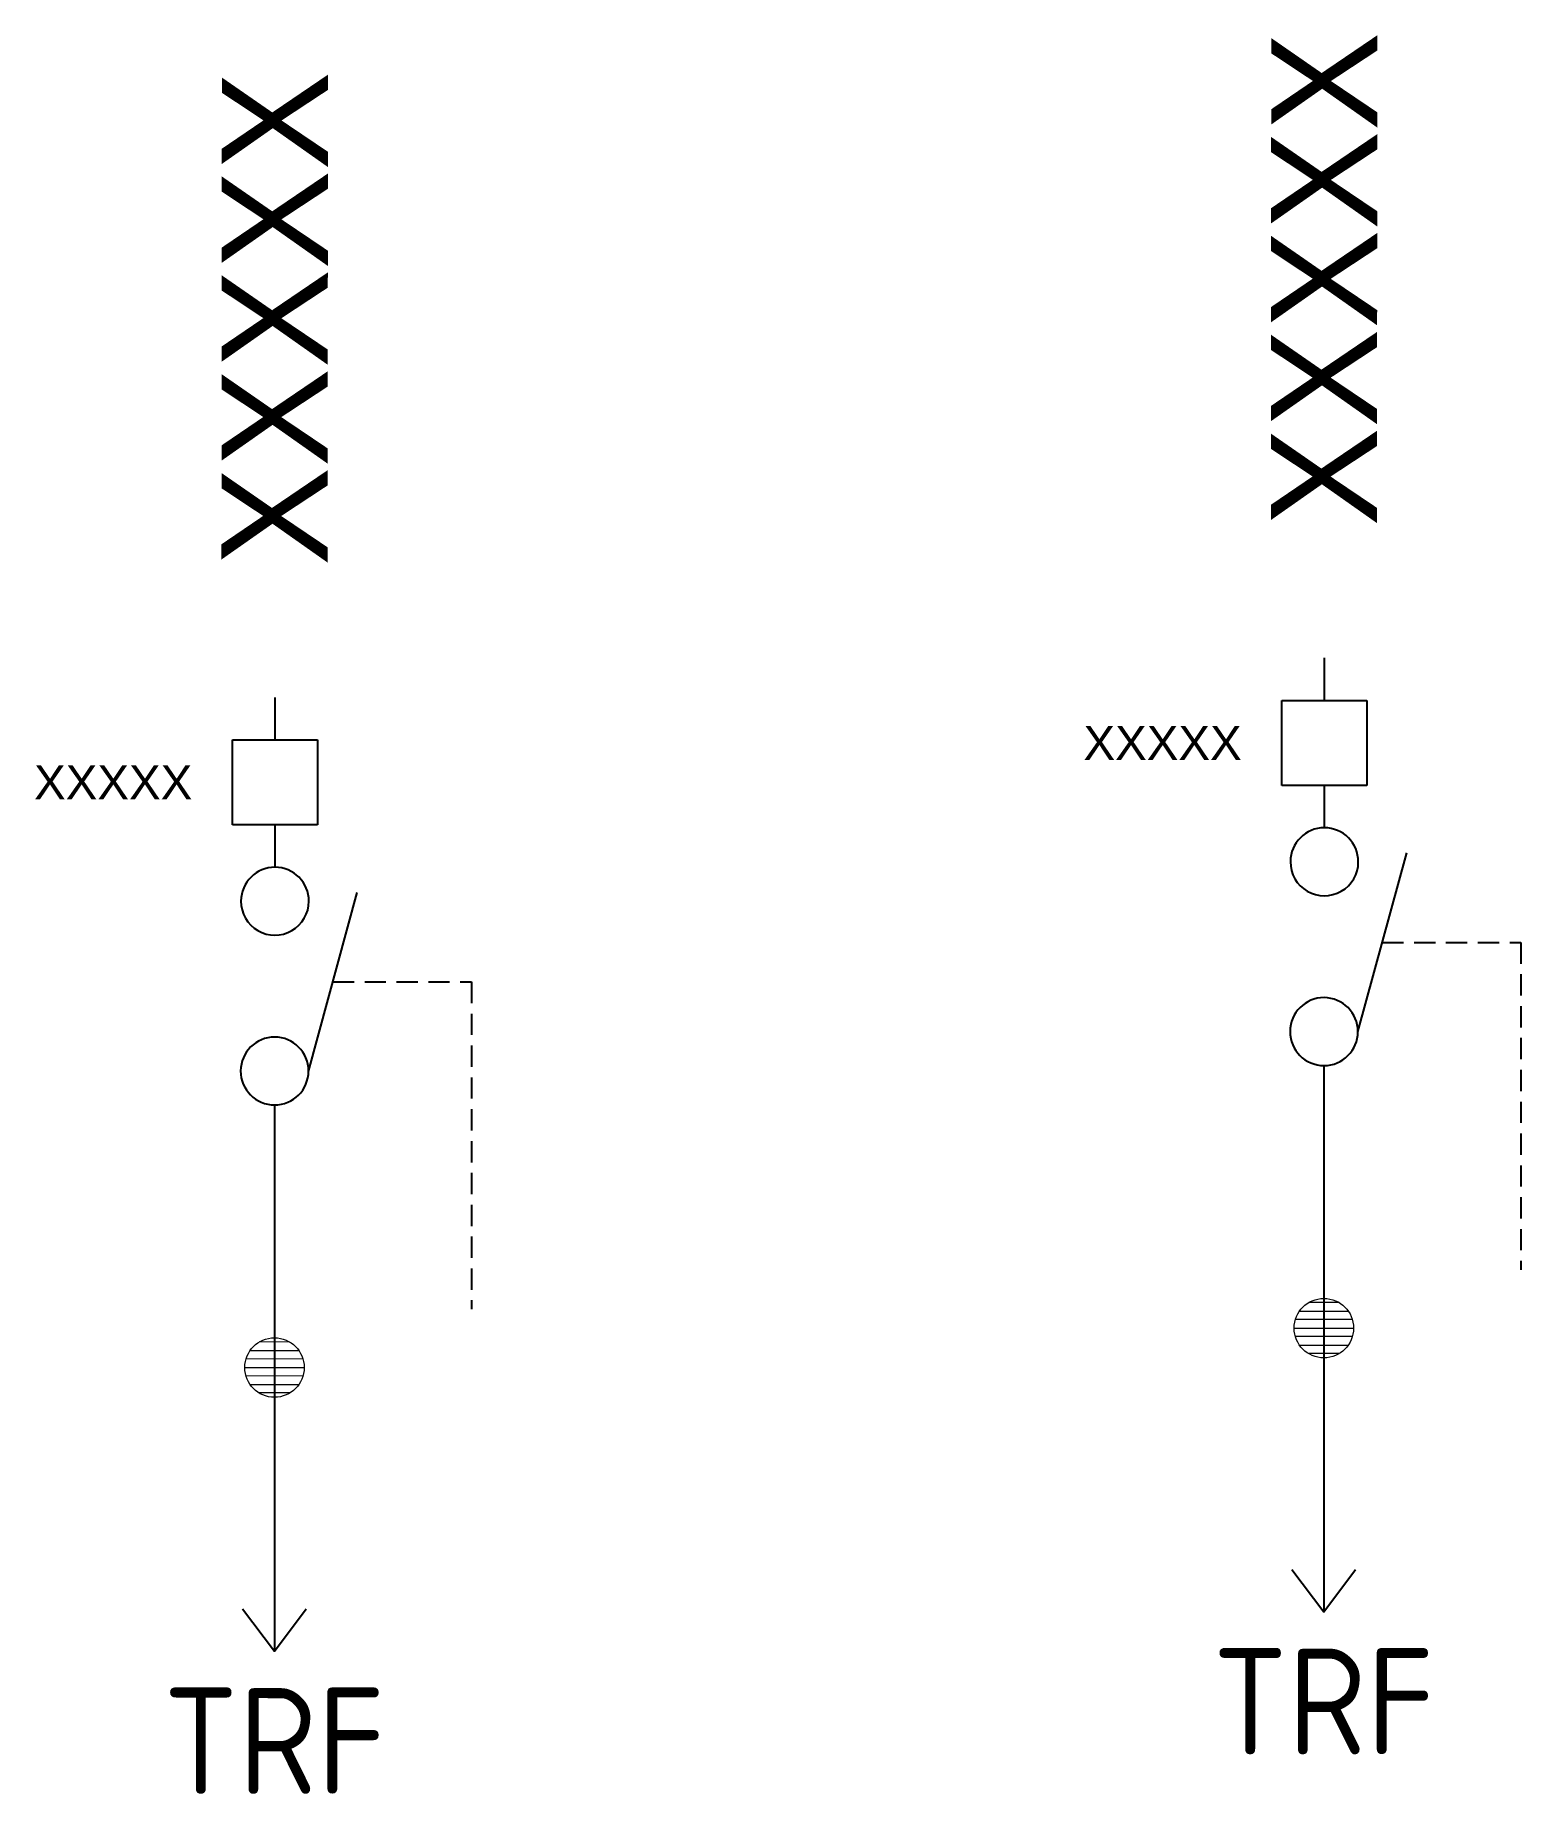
# Model space of a CAD drawing. Header units: metres. Extents: x 294087.5 to 294122.5, y 6261425.2 to 6261466.6.
import ezdxf
from ezdxf.enums import TextEntityAlignment as Align

# ---------------------------------------------------------------- set-up
doc = ezdxf.new("R2010")
doc.units = ezdxf.units.M
for name, pattern in [('A', [0]), ('CENTERX2', [4, 2.5, -0.5, 0.5, -0.5]), ('DASHED', [0.75, 0.5, -0.25])]:
    doc.linetypes.add(name, pattern=pattern)
doc.layers.get('0').update_dxf_attribs({"color": 6})
doc.layers.add('Equip_HV_NEW', color=2, linetype='Continuous')
doc.styles.add('IESYMBOL1', font='isocp.shx')
doc.styles.get("Standard").update_dxf_attribs({"font": 'arial.ttf'})
doc.styles.add('SWG_LABEL', font='arial.ttf')
doc.styles.add('SWITCH_LABEL', font='arial.ttf', dxfattribs={"height": 2.5})

# ---------------------------------------------------------------- blocks, each defined once
blk = doc.blocks.new('SWG_SIE_NOES_NEW1')
for p, q in [((7.008, 0.801), (2.793, 1.949)), ((13.8, 0), (20.668, -0.004))]:
    blk.add_line(p, q)
at = {"linetype": 'A', "lineweight": 0}
for p, q in [((13.583, -0.573), (13.585, 0.573)), ((13.785, 0.67), (13.783, -0.671)), ((13.983, -0.701), (13.985, 0.699)), ((14.185, 0.67), (14.183, -0.672)), ((14.383, -0.577), (14.385, 0.575)), ((13.384, 0.358), (13.383, -0.357)), ((14.584, 0.362), (14.583, -0.365))]:
    blk.add_line(p, q, dxfattribs=at)
at = {"linetype": 'DASHED'}
blk.add_lwpolyline([(4.901, 1.375), (4.901, 4.638), (12.609, 4.638)], dxfattribs=at)
for points in [[(2.998, -0.79, 1), (3.002, 0.81, 1)], [(6.998, -0.798, 1), (7.002, 0.801, 1)]]:
    blk.add_lwpolyline(points, format="xyb", close=True)
for points in [[(19.668, -0.753), (20.668, -0.004), (19.668, 0.747)], [(-0.8, 0.011), (-1.8, 0.011)], [(2.2, 0.011), (1.2, 0.011)], [(7.8, 0), (13.8, 0)]]:
    blk.add_lwpolyline(points)
at = {"linetype": 'A', "lineweight": 0}
blk.add_circle((13.985, -0.001), 0.7, dxfattribs=at)
at = {"style": 'IESYMBOL1'}
blk.add_text('TRF', height=2.5, rotation=89.9826, dxfattribs=at).set_placement((22.776, -0.004), align=Align.MIDDLE_CENTER)
at = {"flags": 1}
blk.add_attdef('Z', (0, 0), '', height=0.2, dxfattribs=at)
at = {"style": 'SWITCH_LABEL', "flags": 9}
blk.add_attdef('STREET_CODE', text='', height=0.2, dxfattribs=at).set_placement((0, -0.2), align=Align.MIDDLE_LEFT)
at = {"flags": 9}
for tag, p in [('ORIENTATION', (0, -0.4)), ('USAGE', (0, -0.8)), ('PARENT', (0, -0.6)), ('SUBURB', (0, -1)), ('STREETNAME', (0, -1.2)), ('LOCATION', (0, -1.4)), ('NOTES', (0, -1.6))]:
    blk.add_attdef(tag, text='', height=0.2, dxfattribs=at).set_placement(p, align=Align.MIDDLE_LEFT)
blk = doc.blocks.new('CB_SUB_NEW')
at = {"linetype": 'CENTERX2'}
blk.add_lwpolyline([(-1, 1), (1, 1), (1, -1), (-1, -1)], close=True, dxfattribs=at)
blk.add_attdef('ASSET_NUMBER', text='', height=0.8, dxfattribs=at).set_placement((-1.948, 0), align=Align.MIDDLE_RIGHT)
blk = doc.blocks.new('A$C1BBF56B0')
at = {"layer": 'Equip_HV_NEW', "linetype": 'CENTERX2'}
ref = blk.add_blockref('SWG_SIE_NOES_NEW1', (5.738, 23.901), dxfattribs=dict(at, rotation=270))
ref.add_attrib('ASSET_NUM', 'XXXXX', dxfattribs={"layer": '0', "height": 2.5, "rotation": 89.9544, "style": 'SWG_LABEL'}).set_placement((5.738, 28.8), align=Align.MIDDLE_LEFT)
blk.add_blockref('CB_SUB_NEW', (5.749, 23.701), dxfattribs=at).add_auto_attribs({'ASSET_NUMBER': 'XXXXX'})

msp = doc.modelspace()

# ---------------------------------------------------------------- block references
at = {"linetype": 'CENTERX2'}
msp.add_blockref('A$C1BBF56B0', (294112.121, 6261426.217), dxfattribs=at)
at = {"layer": 'Equip_HV_NEW', "linetype": 'CENTERX2'}
ref = msp.add_blockref('SWG_SIE_NOES_NEW1', (294093.142, 6261449.189), dxfattribs=dict(at, rotation=270))
ref.add_attrib('ASSET_NUM', 'XXXXX', dxfattribs={"layer": '0', "height": 2.5, "rotation": 89.9544, "style": 'SWG_LABEL'}).set_placement((294093.142, 6261454.088), align=Align.MIDDLE_LEFT)
msp.add_blockref('CB_SUB_NEW', (294093.153, 6261448.989), dxfattribs=at).add_auto_attribs({'ASSET_NUMBER': 'XXXXX'})

doc.saveas('drawing.dxf')
